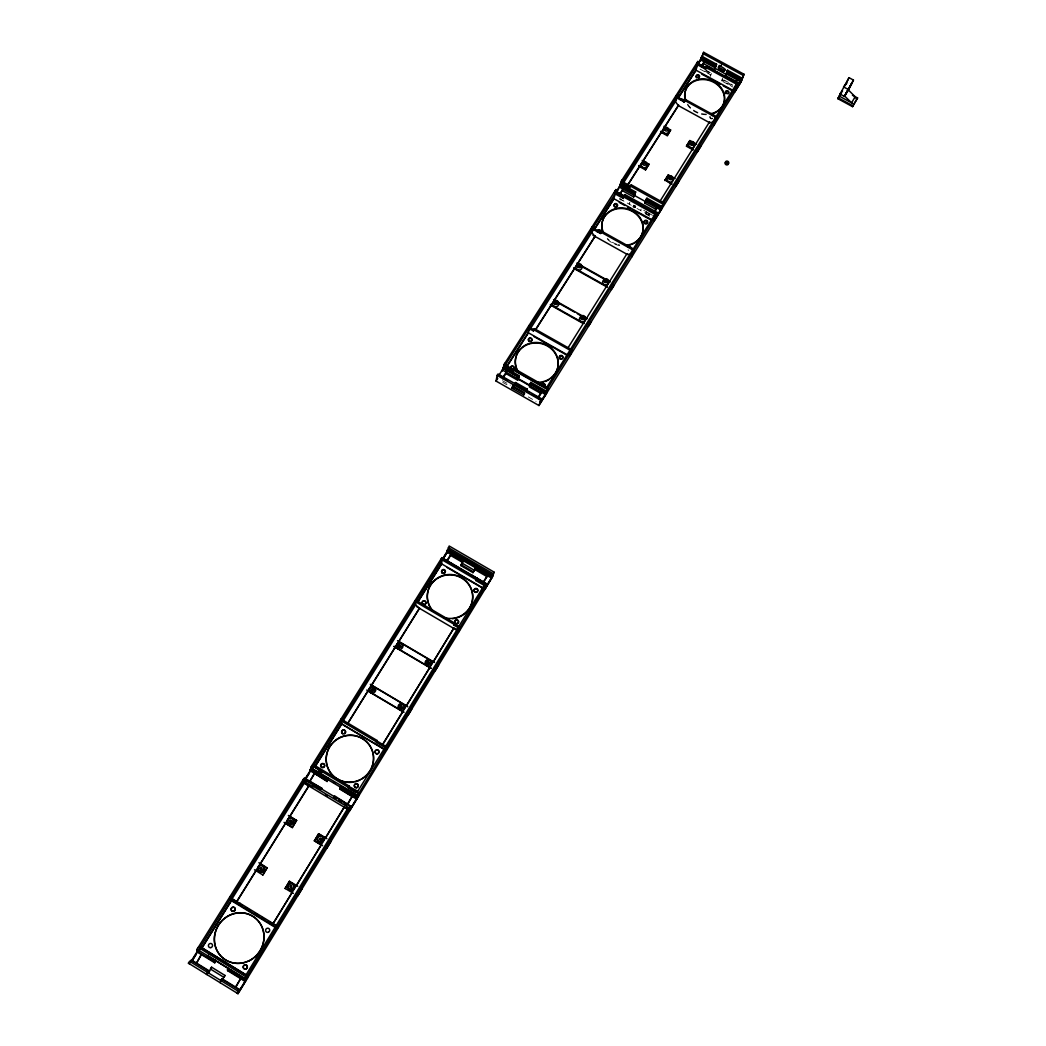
<?xml version="1.0" encoding="UTF-8"?>
<svg xmlns="http://www.w3.org/2000/svg" width="1046" height="1046" viewBox="0 0 1046 1046"><rect width="100%" height="100%" fill="white"/><g stroke="black" fill="none" stroke-linecap="round" stroke-linejoin="round"><path stroke-width="0.75" stroke-dasharray="5 3.75" d="M629.653 202.466L629.156 204.114L629.98 202.806M710.783 74.462L710.156 76.28L711.555 73.246L710.783 74.462L704.141 70.84M722.564 78.175L722.08 79.535L732.736 85.354M721.871 81.026L722.525 79.221L721.753 80.45L735.077 87.707M709.842 117.047L710.077 116.381M640.427 210.364L641.25 209.056M649.422 214.848L649.828 214.365A2.17 1.046 32.4 0 1 648.638 214.613M706.076 70.252L710.182 72.501M723.897 79.967L732.135 84.465M705.775 70.657L709.763 72.828M699.996 69.101L710.927 75.064M723.244 81.771L732.841 87.001M643.682 210.259L647.788 212.547M648.298 212.979L652.521 215.319M619.611 198.805L631.261 205.278M636.949 208.442L651.37 216.444M645.304 213.789L650.991 216.953M502.511 380.731L510.317 385.19M502.708 382.365L506.97 384.784M528.256 396.918L536.075 401.376M621.141 199.511A2.17 1.033 33 0 1 620.147 198.662M648.049 214.43A2.17 1.046 32.4 0 1 646.31 213.031A2.17 1.046 32.4 0 1 646.402 211.841M649.501 213.162A2.17 1.046 32.4 0 1 649.788 213.619M623.102 199.969A2.079 0.994 33 0 1 622.292 200.505M621.115 200.152A2.079 0.994 33 0 1 619.716 198.962M648.455 213.031A2.079 1.007 32.4 0 1 649.514 214.495A2.079 1.007 32.4 0 1 648.559 215.097M646.899 214.391A2.079 1.007 32.4 0 1 645.853 212.756A2.079 1.007 32.4 0 1 647.33 212.443M619.546 245.562A20.828 18.527 16.6 0 1 606.105 237.756M628.816 250.295A1.739 1.556 17.2 0 1 628.031 249.863M619.729 244.973A20.842 18.527 16.6 0 1 618.304 244.659M616.905 244.267A20.842 18.527 16.6 0 1 607.203 238.227M706.298 114.772A20.149 17.324 18.1 0 1 687.457 104.796M712.705 118.564A1.687 1.451 18.6 0 1 709.986 116.694M712.614 118.133A1.687 1.451 18.6 0 1 710.299 117.518M706.534 114.106A20.162 17.337 18.1 0 1 687.68 104.129"/><path stroke-width="1.5" d="M387.138 749.433L387.334 746.569L385.647 745.563L384.836 747.445L376.403 742.425L377.201 740.542L341.022 719.007M376.403 742.425L377.201 740.542M373.121 689.889L372.337 689.066L371.683 689.85M384.836 747.445L385.647 745.563M384.863 746.831L385.137 749.694L341.689 723.819L315.277 766.13M343.284 720.629L415.563 604.876L415.877 601.947L342.277 719.753M415.563 604.876L419.511 608.354L398.944 641.381M408.202 714.941L411.732 709.175M441.504 560.264L441.896 557.623L487.135 584.099L486.233 586.035M441.543 560.002L442.38 558.054L441.66 559.218M446.603 553.099L446.773 552.04L462.947 561.454L462.75 562.5L450.643 555.452L450.813 554.393L446.472 561.349M447.178 550.588L447.936 549.163L464.163 558.59L463.391 560.015L447.178 550.588L447.819 549.961L464.006 559.375L463.391 560.015M447.57 551.569L449.165 545.986L493.96 572.031L492.875 576.254L238.004 993.7L188.411 963.157L189.574 961.3L238.396 991.347L239.259 989.947L221.687 979.148L220.118 982.691M435.136 670.826L438.588 665.178M460.841 565.585L464.202 558.355L476.388 565.441L475.838 568.004L472.975 572.646L460.841 565.585L461.979 563.088L474.126 570.162L473.93 571.103M701.474 65.911L704.089 61.806L703.474 63.636L714.392 69.585L715.033 67.768L700.441 59.818L699.839 61.662L703.67 52.3L744.02 74.253L741.196 81.732L538.965 405.534L496.039 381.071L497.098 375.409L498.014 373.984L541.279 398.618L539.984 403.599L545.79 394.303M461.796 564.042L461.979 563.088M497.046 379.136L497.308 377.763M502.028 371.33L502.302 369.957L517.888 378.822L517.6 380.195L505.924 373.54L506.199 372.167L502.93 377.292M517.6 380.195L518.79 377.41L502.865 367.865L503.544 366.793L519.169 375.684L518.424 377.096L519.169 375.684M503.061 370.075L504.172 364.348L505.741 365.237L505.27 366.819L513.089 371.265L514.253 368.623L548.026 387.831L546.548 393.388M504.303 366.152L504.852 363.276L506.421 364.165L505.27 366.819M484.599 584.622L458.096 627.587L453.977 625.181L454.879 623.168L416.609 600.757L442.144 559.898L441.504 564.225L417.864 602.078M386.066 745.811L458.684 627.012L458.109 629.797L453.872 628.097L433.436 661.687M453.977 625.181L454.879 623.168M458.096 627.587L458.998 625.573M513.089 371.265L514.253 368.623M513.573 369.696L513.325 370.912L505.506 366.466M470.831 574.62L487.07 584.361M459.116 631.549L459.913 627.744L458.266 626.776M511.991 388.21L512.435 386.118L524.216 392.825L523.732 394.904L511.991 388.21L513.834 385.242L513.534 386.589M472.975 572.646L474.126 570.162M512.632 388.014L512.919 386.667M513.063 385.987L513.285 384.967M476.061 566.971L474.884 569.56L487.031 576.621L483.461 582.452M475.564 567.089L476.335 565.664L492.614 575.13L491.829 576.555L475.564 567.089L476.165 566.448M515.338 383.751L515.613 382.509L527.328 389.177L527.04 390.406M528.308 328.562L528.962 325.568L530.518 326.444L529.564 328.771L533.447 330.967L534.401 328.653L571.796 349.795L570.148 355.601M529.564 328.771L529.459 327.28L528.152 333.256L506.617 366.989M475.812 580.504L476.976 578.046L475.812 580.504L483.971 585.263L485.148 582.805L483.971 585.263M533.447 330.967L534.401 328.653M555.034 303.811L556.341 303.798M530.178 385.425L530.505 384.065L529.289 386.85L540.991 393.505L538.585 397.375M530.152 383.777L530.91 382.365L546.587 391.296L545.829 392.695L530.152 383.777L546.143 392.969L540.324 402.279M530.662 383.385L530.91 382.365M487.031 576.621L487.279 575.601L482.99 582.609M484.821 589.46L485.828 585.329L484.193 584.374M485.527 588.297L486.547 584.152L484.913 583.197L484.69 584.086L476.531 579.327L476.728 578.438L441.647 558.015M485.762 587.904L486.782 583.76L357.601 795.235L357.667 797.483L350.855 808.65M486.808 585.969L487.057 584.976L476.767 578.948M321.057 839.48L320.338 837.951L319.605 839.35M491.084 578.974L491.332 577.967L475.106 568.514M493.96 572.031L492.025 577.431L485.854 587.525M540.991 393.505L541.344 392.172L538.115 397.323M538.965 405.534L541.279 398.618M540.507 401.625L541.436 399.546L532.27 394.329M540.887 402.174L541.227 400.84M544.901 395.741L545.254 394.394L529.603 385.49M545.659 394.813L547.123 389.269L657.529 212.639L624.985 194.582L623.102 198.322L615.558 194.138L618.774 188.568M545.881 394.447L547.346 388.903L506.186 365.394M591.212 229.741L591.918 227.1L593.435 227.95L592.075 232.761M591.775 232.552L593.056 227.74L530.126 326.234L529.171 330.588L591.775 232.552L595.069 236.448L577.732 263.657M623.521 196.87L654.953 214.312L633.34 248.856L601.685 231.192L600.666 233.598L593.056 229.362L593.697 226.747L615.976 192.686M601.685 231.192L601.293 232.604L593.697 228.368M614.316 193.602L615.087 190.869L616.591 191.706L616.186 193.157L623.73 197.341L624.148 195.89M615.048 192.673L615.924 189.561L617.428 190.398L615.558 194.138M615.597 192.477L613.662 199.289L594.533 229.27M619.873 184.998L620.618 183.612L635.641 191.954L635.262 193.196L619.873 184.998L635.262 193.196M619.546 187.365L621.337 181.089L697.839 61.439L699.303 62.237L697.983 65.074L705.318 69.062L706.089 67.846L698.767 63.845M620.186 186.698L621.769 181.18M661.373 209.54L663.674 202.806L631.209 184.802L629.94 187.574L622.422 183.403L623.664 180.631L622.161 179.794M622.422 183.403L623.664 180.631M620.226 194.229L622.932 189.078L619.964 193.745M624.985 194.582L623.102 198.322M588.362 326.43L591.382 321.606M630.764 186.266L631.209 184.802M622.462 190.738L633.693 196.962L635.014 194.02L620.017 185.704L616.957 190.503M634.896 193.34L635.641 191.954M635.014 194.02L633.693 196.962M638.779 166.157L645.526 169.883L648.965 164.144L642.218 160.417M398.931 645.892L400.357 645.931M645.526 169.883L648.965 164.144M611.413 289.52L614.381 284.787M626.842 254.191L631.196 254.557M623.599 182.697L675.376 101.619L677.089 96.232L623.298 180.422M675.964 100.678L677.677 95.304L701.212 58.602L715.791 66.552L714.392 69.585M677.547 97.082L684.934 101.122L684.332 102.05L676.945 98.01L677.677 95.304M654.731 211.802L656.195 209.448L644.937 203.199L646.284 200.27L661.32 208.612L656.012 217.11M646.193 199.603L646.938 198.204L662.026 206.572L661.268 207.958L646.193 199.603L646.938 198.204M646.284 200.27L644.937 203.199M660.549 131.979L667.243 135.666L670.643 129.992L663.949 126.318M670.643 129.992L667.243 135.666M675.376 101.619L678.409 105.633L664.406 127.599M631.771 256.95L633.863 250.504L601.058 232.199M684.332 102.05L685.444 99.553L716.196 116.394L736.397 84.098L735.377 86.805M696.649 64.774L697.839 61.439M698.153 63.257L695.668 70.827L678.71 97.383M697.983 65.074L699.303 62.237M701.238 57.674L701.984 56.301L716.588 64.251L716.118 65.637L701.238 57.674L716.118 65.637M701.657 58.406L703.67 52.3M671.663 184.331L665.099 179.964L668.329 174.839L675.088 178.578M656.195 209.448L656.744 207.827L654.535 211.357M653.933 217.346L654.953 214.312M668.329 174.839L664.89 180.592M654.443 220.628L656.705 213.959L617.022 191.849M705.318 69.062L706.638 66.238L738.267 83.471L735.482 90.897M655.267 219.32L657.529 212.639M656.287 217.411L656.836 215.803M659.961 211.54L660.51 209.919L619.193 186.999M738.267 83.471L662.863 204.114L660.771 210.233L655.476 218.719M693.184 149.944L686.477 146.244L686.699 145.603L689.863 140.556L696.571 144.256M689.863 140.556L686.477 146.244M715.856 65.623L716.588 64.251M675.716 186.58L679.142 180.814L678.932 181.442M697.211 152.154L700.598 146.466L700.375 147.107M726.748 72.514L725.976 73.73L740.607 81.693L739.927 83.497L725.323 75.547L726.748 72.514L741.379 80.477L736.397 88.426M726.826 71.599L741.719 79.574L726.826 71.599L727.571 70.239L742.229 78.215L741.653 79.13L726.996 71.154L727.571 70.239M709.28 122.552L712.3 122.369M714.17 121.284L715.608 117.322L662.549 202.166M714.065 125.167L716.719 117.937L684.842 100.481L685.444 99.553M736.279 81.51L736.946 79.705L735.233 82.451M744.02 74.253L740.699 82.281L735.73 90.231M727.506 163.804L726.473 162.692L726.395 164.065M843.677 87.393L844.606 85.615M191.13 960.359L190.163 961.679L191.026 960.293L208.625 971.106L207.932 972.623M238.606 991.49L239.325 989.987M852.425 95.278L857.589 97.932L852.516 106.653L837.872 98.703L840.971 92.519L840.043 94.075L844.462 96.467L849.914 87.302L853.458 80.084L849.012 77.679L840.043 94.075M845.508 84.909L849.012 77.679M350.802 807.787L351.574 806.061L350.776 807.355M844.462 96.467L853.458 80.084M656.287 216.3L657.319 214.103L656.705 215.084M736.737 87.537L737.652 85.707M852.516 106.653L857.589 97.932M844.867 85.406L845.364 84.412L844.815 85.236M844.658 85.798L843.743 87.341M846.214 84.203L846.763 83.262M837.872 98.703L842.566 90.858M848.424 90.008L855.17 96.768L851.588 102.809L844.462 95.866L847.338 91.028M276.275 925.422L348.383 807.447L348.501 809.173L344.291 807.067L272.771 924.141L292.357 892.146M382.561 744.556L453.872 628.097M296.619 885.191L321.318 844.841M325.568 837.885L344.291 807.067M382.548 744.817L402.906 711.568M406.306 706.024L430.05 667.23M235.507 987.019L240.632 978.651L235.808 987.215M347.625 803.799L352.358 796.071L347.664 804.387M356.948 792.489L385.294 747.079M276.183 928.011L231.31 900.645L201.826 947.872L247.078 975.643L246.085 974.807L275.438 926.795L230.185 899.194L200.453 946.8L201.97 947.977L231.414 900.789L230.185 899.194M394.42 734.017L396.97 729.847M403.769 718.733L405.469 715.948M408.005 711.777L409.705 709.005M448.76 645.081L451.31 640.91M453.01 638.138L454.709 635.353M246.516 979.775L245.405 978.886L350.724 806.479L314.101 784.5L313.12 786.775L304.634 781.676L305.602 779.401L303.902 778.381L197.106 949.232L198.518 950.278L191.876 960.921M246.006 979.37L245.026 980.664L245.81 979.213L197.681 949.65L196.818 951.036L197.956 949.86M356.843 797.575L357.627 796.137L340.656 785.977L339.858 787.259L356.843 797.575L357.64 796.594L340.656 785.977M486.416 585.276L487.135 584.099M238.75 991.582L246.15 979.474M350.815 808.074L357.64 796.882L340.721 786.749L339.728 789.076L352.397 796.66M486.102 586.531L492.287 576.411L447.217 550.314M246.411 979.684L239.037 991.765L237.965 991.059L236.814 992.942L238.004 993.7M289.454 881.242L285.153 888.525L289.454 881.242L297.757 886.276M321.266 845.024L314.415 840.892L318.651 833.714L326.888 838.683M314.415 840.892L318.651 833.714M376.429 741.81L341.493 721.008L314.009 765.005L349.233 786.095L348.475 787.939L355.758 792.293M348.475 787.939L349.233 786.095M227.413 969.838L228.276 968.439L227.492 969.89L245.026 980.664M351.901 806.924L334.563 795.862L333.779 797.157L336.394 798.726M221.229 980.808L222.38 978.938L240.175 989.908M227.832 970.819L228.656 968.74M221.556 981.017L224.982 975.447L223.844 977.304L210.442 969.054L211.593 967.197L224.982 975.447M208.115 972.741L209.605 971.119L192.189 960.411M314.454 773.922L309.681 781.597L314.349 773.282L327.084 781.493L328.052 779.152L311.198 769.058L305.34 778.433M462.947 561.454L464.842 558.446L476.989 565.52M214.757 962.804L215.568 960.699L214.757 962.804L197.367 952.122M327.084 781.493L328.052 779.152M198.269 947.375L209.082 954.07L209.945 952.684L207.932 955.926M240.149 903.391L239.547 905.091L240.149 903.391L277.582 926.22L278.38 927.567M296.567 820.404L292.305 827.556L296.567 820.404L288.369 815.462M262.86 874.992L267.175 867.735L262.86 874.992L254.492 869.801M207.67 972.453L208.625 971.106M327.176 779.806L327.96 778.368L311.041 768.235L310.244 769.516L327.176 779.806L327.96 778.368M417.916 601.712L441.556 563.833L483.683 588.375M315.317 766.378L341.702 724.093L341.493 721.008M447.034 561.231L450.643 555.452M235.219 902.45L236.056 901.09M308.805 785.768L236.448 901.927L231.924 899.011L231.035 897.834L304.098 780.865L304.504 782.774L308.858 786.004L288.199 819.162M347.494 723.675L419.564 607.988M256.348 870.285L236.553 902.07L242.123 905.457M258.937 866.14L285.623 823.307M347.507 723.95L368.074 690.922M371.513 685.418L395.519 646.886M321.044 773.334L322.103 771.621L313.63 766.548L312.662 768.836L357.601 795.235M567.834 348.122L627.025 253.616M659.961 201.303L709.515 121.898M546.849 387.151L569.965 350.188L530.244 327.725M570.619 349.142L632.712 249.863M305.262 779.388L311.316 769.712L310.871 767.241L441.896 557.623M304.909 778.054L304.098 779.348L321.044 789.508L321.867 788.383L304.935 778.224M540.756 400.618L541.436 399.546M737.247 86.177L737.822 85.262M190.647 961.993L198.152 950.003M442.432 558.982L447.727 550.497M442.876 559.074L446.786 552.824M191.758 961.431L196.073 954.527M246.085 974.807L201.211 947.323L199.185 950.553L200.453 946.8M230.617 899.455L231.467 898.109L229.728 897.05M306.844 777.178L309.224 773.36M442.85 559.414L448.459 550.431M230.878 899.795L231.467 898.109M304.634 781.676L305.602 779.401M312.662 768.836L313.735 767.123M231.924 899.011L304.504 782.774M721.387 65.061L720.616 66.277A3.622 2.053 33 0 0 718.576 68.657L723.414 71.442L724.381 70.187A3.622 2.053 33 0 0 725.453 69.324M523.732 394.904L524.634 393.466L512.893 386.785M527.328 389.177L526.439 390.616L514.71 383.934L515.613 382.509M725.323 75.547L726.094 74.331M718.694 68.866L719.347 67.441A3.622 2.053 33 0 1 719.439 65.427M517.888 378.822L518.79 377.41M715.033 67.768L715.791 66.552M502.655 378.652L505.924 373.54M701.735 66.369L703.474 63.636M701.657 67.075L702.232 66.146M535.395 329.778L595.226 235.86M626.972 186.018L678.619 104.966M535.277 330.314L551.739 304.464M554.341 300.385L575.13 267.737M627.665 185.273L639.917 166.039M642.545 161.921L661.778 131.718M706.638 66.238L705.867 67.454L737.495 84.7M615.924 189.561L503.95 364.701L505.519 365.59L506.421 364.165M615.218 192.059L615.846 191.078M499.034 375.069L503.204 368.532M506.029 363.943L529.459 327.28M529.851 327.503L530.518 326.444M593.435 227.95L594.076 226.956M678.043 95.5L677.455 96.441L675.978 95.631M496.039 381.071L497.739 378.404M506.722 366.466L528.269 332.72L568.475 355.47M593.827 230.028L613.832 198.675L651.514 219.608M678.083 98.036L695.891 70.134L733.861 90.858M691.04 144.884L692.112 144.819M214.378 961.836L215.149 960.385L214.378 961.836L196.818 951.036M339.885 787.416L340.695 786.435M491.829 576.555L492.418 575.901L477.525 567.233M310.283 769.673L311.133 768.732L328.013 778.839M605.137 281.819L606.183 281.871M726.617 161.921C725.362 164.667 729.938 162.025 726.617 161.921A1.7 1.477 19.9 0 0 725.205 163.869A1.7 1.477 19.9 0 0 727.885 164.627A1.7 1.477 19.9 0 0 727.532 162.156M502.786 368.205L518.947 376.717M291.442 887.557L291.246 886.08L290.683 887.479M401.742 707.632L401.324 706.259L401.18 707.645M661.268 207.958L646.546 199.446M582.164 318.533L582.818 318.481M635.471 206.402L634.033 205.578M606.026 280.093C604.065 281.583 608.393 281.191 606.026 280.093L582.282 266.808M723.414 71.442L723.61 71.403A3.622 2.053 33 0 0 723.95 68.265L720.616 66.277M635.353 206.755L634.491 206.441M634.464 206.324C630.398 206.062 638.335 209.344 633.68 205.565M843.521 86.896L847.966 89.302M854.517 97.33L857.171 98.769M839.232 96.114L853.902 104.064M838.277 97.866L852.935 105.816M702.899 53.516L743.261 75.482M701.395 57.216L716.013 65.166M719.465 67.65L724.172 70.226M714.928 68.238L726.382 74.488M697.643 61.74L699.107 62.538L698.571 64.159L705.906 68.147M706.442 66.539L738.071 83.772L734.71 92.126L723.244 85.864M697.054 62.655L698.519 63.453M698.846 64.015L706.821 68.369M698.689 64.473L706.665 68.827M701.748 74.135L708.913 78.045M709.724 78.489L720.38 84.308M677.821 105.306L709.881 122.879M660.758 131.338L667.453 135.012M686.699 145.603L693.42 149.303M646.075 163.281L648.768 164.771M638.975 165.516L645.709 169.256M665.099 179.964L671.872 183.704M621.337 181.089L622.841 181.926M623.246 182.096L662.863 204.114M619.99 184.58L635.027 192.922M646.323 199.185L661.412 207.553M617.088 192.255L623.926 196.06M619.245 202.388L624.815 205.487M627.613 207.043L630.398 208.585M633.183 210.141L651.318 220.209M592.925 235.258L627.6 254.623M576.856 263.095L610.367 281.871M573.862 267.802L607.399 286.617M573.705 268.377L607.229 287.179M553.543 299.666L587.316 318.69M559.035 303.392L574.502 312.1M577.314 313.682L581.537 316.062M550.497 304.451L584.309 323.502M550.366 305.001L582.74 323.253M533.695 336.394L566.945 355.209M513.351 370.049L547.123 389.269M502.865 367.865L518.489 376.756M530.23 383.437L545.92 392.368M516.763 377.789L530.584 385.647M518.032 379.083L529.08 385.373M500.916 376.468L507.441 380.182M527.04 391.348L529.655 392.838M538.729 398.382L541.344 399.873M497.098 375.409L540.377 400.056M448.198 547.542L493.006 573.587M463.705 560.957L475.838 568.004M461.011 564.631L473.171 571.717M442.34 558.316L458.579 567.769M478.257 580.53L480.977 582.112M440.915 559.179L476.008 579.615M447.113 567.494L483.592 588.754M454.709 623.978L458.828 626.397M414.634 601.228L454.147 624.357M416.87 606.798L456.461 629.993M397.532 640.662L434.535 662.432M398.879 641.799L433.109 661.948M394.041 646.271L431.083 668.093M394.015 646.611L431.03 668.407M370.31 684.332L407.613 706.429M371.696 685.457L407.587 706.717M366.741 690.059L404.096 712.195M368.127 691.184L402.684 711.659M377.188 741.169L385.608 746.177M343.101 724.93L383.712 749.119M349.259 786.644L357.745 791.194M311.943 765.528L358.647 793.509L358.713 795.993M310.871 767.241L312.558 768.248M327.673 779.505L342.67 788.501M310.244 769.516L327.163 779.649M339.858 787.259L356.843 797.431M326.993 780.865L310.126 770.758L310.244 771.412M339.675 788.462L356.621 799.196M310.937 782.356L322.22 788.566M338.786 799.066L346.396 803.629M305.707 779.963L314.101 784.5M339.009 800.295L341.624 801.864M344.239 803.433L346.854 805.002M302.83 780.107L304.53 781.127M313.029 786.226L349.665 808.218L349.809 810.585L303.379 782.709M289.794 816.495L296.619 820.613M318.69 833.91L325.541 838.042M284.041 822.404L292.252 827.36M314.362 840.696L322.613 845.665M285.48 823.437L292.305 827.556M258.911 862.715L267.266 867.905M285.087 888.368L293.39 893.415M231.728 898.449L240.397 903.731M246.307 908.006L250.491 910.569M254.675 913.119L258.859 915.668M261.644 917.368L264.442 919.068M268.626 921.618L272.81 924.167M197.106 949.232L198.858 950.304M207.631 955.691L245.405 978.886M227.518 970.596L245.287 981.54M320.664 771.647L321.893 772.471M320.756 771.7L321.959 772.523M206.99 974.611L206.441 974.257L207.592 972.401L208.468 972.963L211.593 967.197M188.411 963.157L190.032 964.19M220.824 980.547L221.687 979.148M209.082 954.07L247.641 977.918M319.043 771.281L318.507 770.693L319.278 771.464M291.311 821.005L290.343 820.574L289.886 821.555M297.6 896.082L301.967 888.956M326.757 848.345L331.033 841.35M350.724 806.479L350.855 808.859M333.726 776.433A23.849 23.352 -35.8 0 1 330.941 745.17A23.849 23.352 -35.8 0 1 361.994 738.476A23.849 23.352 -35.8 0 1 371.408 768.3M370.676 769.791A23.849 23.352 -35.8 0 1 361.471 779.205M359.994 779.989A23.849 23.352 -35.8 0 1 355.313 781.715M353.679 782.055A23.849 23.352 -35.8 0 1 334.982 777.492M358.229 786.226A2 1.961 -43.5 0 1 355.078 787.377A2 1.961 -43.5 0 1 355.418 784.055A2 1.961 -43.5 0 1 358.281 785.716M342.578 733.756A1.974 1.935 -29.1 0 1 342.107 730.827A1.974 1.935 -29.1 0 1 345.128 730.827A1.974 1.935 -29.1 0 1 344.539 733.756M321.397 767.215A2 1.948 -37.4 0 1 321.828 763.907A2 1.948 -37.4 0 1 324.652 765.62A2 1.948 -37.4 0 1 321.828 767.476M432.599 610.838A22.711 21.966 7.3 0 1 439.045 577.484A22.711 21.966 7.3 0 1 471.628 590.389A22.711 21.966 7.3 0 1 452.46 618.709M447.701 618.683A22.711 21.966 7.3 0 1 444.563 618.134M425.134 604.418A1.896 1.844 2.7 0 1 422.139 603.267A1.896 1.844 2.7 0 1 424.467 601.136A1.896 1.844 2.7 0 1 425.487 604.078M433.711 611.635A22.724 21.979 7.3 0 1 441.007 576.215A22.724 21.979 7.3 0 1 472.727 595.579A22.724 21.979 7.3 0 1 443.086 617.349M247.418 966.962A2.157 2.04 -58.8 0 1 244.398 968.923A2.157 2.04 -58.8 0 1 244.071 965.366A2.157 2.04 -58.8 0 1 247.366 966.412M558.041 302.163A3.099 2.811 14.2 0 1 557.243 306.4A3.099 2.811 14.2 0 1 552.785 304.739A3.099 2.811 14.2 0 1 555.138 301.078M556.734 301.274A3.099 2.811 14.2 0 1 557.453 301.64M584.073 316.624A3.112 2.824 16 0 1 584.361 321.423A3.112 2.824 16 0 1 579.536 319.422A3.112 2.824 16 0 1 583.328 316.31M581.315 265.566A3.073 2.759 15 0 1 580.308 269.829A3.073 2.759 15 0 1 575.98 267.619A3.073 2.759 15 0 1 579.236 264.494M580.007 264.69A3.073 2.759 15 0 1 580.726 265.043M601.842 227.936A20.828 18.527 16.6 0 1 630.777 210.638A20.828 18.527 16.6 0 1 634.608 242.999M633.405 243.666A20.828 18.527 16.6 0 1 632.163 244.254M630.869 244.751A20.828 18.527 16.6 0 1 629.522 245.169M602.731 231.807A20.828 18.527 16.6 0 1 602.038 229.231M616.643 207.03A1.726 1.53 16 0 1 614.551 206.807M614.264 206.48A1.726 1.53 16 0 1 615.545 204.153A1.726 1.53 16 0 1 617.218 206.454M597.253 231.859A1.739 1.556 15.6 0 1 599.397 230.421A1.739 1.556 15.6 0 1 600.482 232.761M644.388 223.282A1.726 1.53 17.6 0 1 644.545 221.203A1.726 1.53 17.6 0 1 646.873 221.307A1.726 1.53 17.6 0 1 647.108 223.413M646.807 223.687A1.726 1.53 17.6 0 1 644.715 223.583M597.475 231.663A1.739 1.556 15.6 0 1 598.521 229.832A1.739 1.556 15.6 0 1 600.692 230.721A1.739 1.556 15.6 0 1 600.025 232.709M628.123 247.052A1.739 1.556 17.2 0 1 631.117 248.242M603.398 232.474A20.842 18.527 16.6 0 1 616.421 208.416A20.842 18.527 16.6 0 1 642.728 223.674A20.842 18.527 16.6 0 1 625.508 245.3M517.927 371.853A21.548 19.809 13.8 0 1 524.778 345.925A21.548 19.809 13.8 0 1 553.478 351.103A21.548 19.809 13.8 0 1 551.412 377.907M549.098 379.58A21.548 19.809 13.8 0 1 545.175 381.489M543.776 381.934A21.548 19.809 13.8 0 1 542.338 382.3M528.426 340.499A1.791 1.634 13.1 0 1 529.42 338.512A1.791 1.634 13.1 0 1 531.682 339.322A1.791 1.634 13.1 0 1 531.106 341.454M529.328 341.493A1.791 1.634 13.1 0 1 528.635 340.904M510.71 368.885A1.804 1.661 12.3 0 1 511.795 366.466A1.804 1.661 12.3 0 1 514.057 368.153A1.804 1.661 12.3 0 1 511.795 369.683M541.632 385.32A1.804 1.661 14.6 0 1 544.025 384.248A1.804 1.661 14.6 0 1 544.94 386.654M511.102 368.715A1.804 1.661 12.3 0 1 511.612 366.048A1.804 1.661 12.3 0 1 514.161 367.486A1.804 1.661 12.3 0 1 511.912 369.173M541.71 385.242A1.804 1.661 14.6 0 1 544.155 383.751A1.804 1.661 14.6 0 1 544.796 386.484M518.032 371.33A21.561 19.822 13.8 0 1 529.812 343.297A21.561 19.822 13.8 0 1 558.015 359.994A21.561 19.822 13.8 0 1 536.52 382.274M645.644 162.967A2.994 2.628 16.7 0 1 645.748 167.321A2.994 2.628 16.7 0 1 641.146 165.621A2.994 2.628 16.7 0 1 644.192 162.431M672.12 177.689A3.007 2.628 17.9 0 1 671.65 181.847A3.007 2.628 17.9 0 1 667.243 180.043A3.007 2.628 17.9 0 1 670.002 176.813M670.774 176.931A3.007 2.628 17.9 0 1 671.493 177.232M667.936 129.325A2.968 2.576 17.1 0 1 667.479 133.117A2.968 2.576 17.1 0 1 663.229 132.084A2.968 2.576 17.1 0 1 664.432 128.462M694.126 143.93A2.981 2.589 18.3 0 1 692.23 147.734A2.981 2.589 18.3 0 1 688.713 144.544A2.981 2.589 18.3 0 1 693.014 142.923M685.3 100.115A20.149 17.324 18.1 0 1 696.584 80.45A20.149 17.324 18.1 0 1 721.348 89.08A20.149 17.324 18.1 0 1 717.648 111.399M716.562 112.092A20.149 17.324 18.1 0 1 712.993 113.713M696.087 76.489A1.674 1.438 17.6 0 1 698.401 75.6A1.674 1.438 17.6 0 1 698.976 77.888M696.649 77.888A1.674 1.438 17.6 0 1 696.061 76.868M682.463 99.998A1.687 1.451 17.3 0 1 683.679 101.083M725.375 92.166A1.674 1.438 18.8 0 1 727.702 91.577A1.674 1.438 18.8 0 1 728.278 93.761M725.649 93.63A1.674 1.438 18.8 0 1 725.427 93.277M680.841 99.932A1.687 1.451 17.3 0 1 683.273 99.605A1.687 1.451 17.3 0 1 683.522 101.815M685.928 100.651A20.162 17.337 18.1 0 1 698.545 79.326A20.162 17.337 18.1 0 1 723.74 92.663A20.162 17.337 18.1 0 1 710.626 113.726M711.62 115.348A1.687 1.451 18.6 0 1 712.457 115.57M846.358 92.872L851.549 83.654L846.358 92.872M398.997 645.003C400.147 647.592 400.932 642.885 398.997 645.003M373.147 688.896C371.801 691.458 371.343 686.647 373.147 688.896M289.69 820.613C290.853 823.385 291.756 818.338 289.69 820.613M260.153 868.075C261.317 870.887 262.245 865.748 260.153 868.075M260.389 868.52C261.552 871.331 262.481 866.206 260.389 868.52M665.687 128.933L666.89 129.364L665.687 128.933M643.918 163.15L645.12 163.594L643.918 163.15M578.778 265.488L580.02 265.932L578.778 265.488M555.426 302.176L556.681 302.621L555.426 302.176M427.749 662.706C428.363 665.478 430.076 661.02 427.749 662.706M427.879 661.843C428.494 664.628 430.207 660.157 427.879 661.843M400.827 705.945C401.442 708.77 403.194 704.206 400.827 705.945M319.645 838.957L320.939 838.735L319.645 838.957M290.278 886.171C290.853 889.205 292.775 884.288 290.278 886.171M692.857 143.524L691.602 143.302L692.857 143.524M670.055 177.559L671.244 178.055L670.146 177.428M582.374 317.304L583.59 317.84L582.374 317.304M201.355 954.514L196.543 963.078L201.355 954.514M318.546 770.667L320.324 771.451L318.559 770.667M325.581 794.895L327.241 795.941L325.581 794.895M333.556 782.029L335.191 783.088L333.556 782.029M426.441 665.622A3.36 3.295 0.7 0 0 431.776 663.308A3.36 3.295 0.7 0 0 427.069 659.948A3.36 3.295 0.7 0 0 426.441 665.622M397.885 648.821A3.36 3.282 -4.5 0 0 402.998 646.062A3.36 3.282 -4.5 0 0 398.016 643.133A3.36 3.282 -4.5 0 0 397.885 648.821M427.134 664.001A2.406 2.354 0.8 0 0 430.952 662.353A2.406 2.354 0.8 0 0 427.592 659.934A2.406 2.354 0.8 0 0 427.134 664.001M398.461 647.121A2.406 2.34 -4.4 0 0 402.122 645.16A2.406 2.34 -4.4 0 0 398.552 643.055A2.406 2.34 -4.4 0 0 398.461 647.121M400.2 710.103A3.4 3.36 -13.8 0 0 404.802 706.455A3.4 3.36 -13.8 0 0 399.324 704.363A3.4 3.36 -13.8 0 0 400.2 710.103M371.435 692.988A3.413 3.334 -16.1 0 0 375.71 688.961A3.413 3.334 -16.1 0 0 370.062 687.379A3.413 3.334 -16.1 0 0 371.435 692.988M400.631 708.443A2.432 2.406 -13.6 0 0 403.926 705.828A2.432 2.406 -13.6 0 0 400.003 704.324A2.432 2.406 -13.6 0 0 400.631 708.443M371.722 691.262A2.445 2.393 -15.9 0 0 374.795 688.386A2.445 2.393 -15.9 0 0 370.742 687.248A2.445 2.393 -15.9 0 0 371.722 691.262M376.965 753.944A1.974 1.948 -33 0 0 378.744 751.028A1.974 1.948 -33 0 0 375.344 751.002A1.974 1.948 -33 0 0 376.965 753.944M356.346 787.56A2 1.961 -43.4 0 0 357.994 784.5A2 1.961 -43.4 0 0 354.555 784.67A2 1.961 -43.4 0 0 356.346 787.56M376.978 753.682A1.974 1.948 -32.9 0 0 378.757 750.767A1.974 1.948 -32.9 0 0 375.344 750.74A1.974 1.948 -32.9 0 0 376.978 753.682M343.036 733.677A1.974 1.935 -29 0 0 345.481 731.298A1.974 1.935 -29 0 0 342.212 730.422A1.974 1.935 -29 0 0 343.036 733.677M322.809 767.385A2 1.948 -37.3 0 0 324.26 764.26A2 1.948 -37.3 0 0 320.834 764.639A2 1.948 -37.3 0 0 322.809 767.385M350.397 782.186A23.862 23.378 -35.7 0 0 370.127 746.046A23.862 23.378 -35.7 0 0 329.085 747.759A23.862 23.378 -35.7 0 0 350.397 782.186M455.337 623.377A1.896 1.844 8.4 0 0 458.475 622.422A1.896 1.844 8.4 0 0 456.043 620.252A1.896 1.844 8.4 0 0 455.337 623.377M474.531 591.853A1.883 1.817 11.5 0 0 477.682 591.095A1.883 1.817 11.5 0 0 475.394 588.82A1.883 1.817 11.5 0 0 474.531 591.853M442.118 572.973A1.883 1.817 6.4 0 0 445.269 572.188A1.883 1.817 6.4 0 0 442.968 569.939A1.883 1.817 6.4 0 0 442.118 572.973M455.415 623.024A1.896 1.844 8.4 0 0 458.553 622.082A1.896 1.844 8.4 0 0 456.108 619.899A1.896 1.844 8.4 0 0 455.415 623.024M474.609 591.487A1.883 1.817 11.5 0 0 477.774 590.729A1.883 1.817 11.5 0 0 475.472 588.453A1.883 1.817 11.5 0 0 474.609 591.487M442.183 572.58A1.883 1.817 6.4 0 0 445.335 571.796A1.883 1.817 6.4 0 0 443.02 569.547A1.883 1.817 6.4 0 0 442.183 572.58M422.859 603.987A1.896 1.844 2.7 0 0 425.931 602.849A1.896 1.844 2.7 0 0 423.369 600.835A1.896 1.844 2.7 0 0 422.859 603.987M320.821 842.723A3.583 3.478 -51.6 0 0 323.136 836.97A3.583 3.478 -51.6 0 0 317.095 837.977A3.583 3.478 -51.6 0 0 320.821 842.723M320.586 841.219A2.563 2.484 -51.5 0 0 322.246 837.101A2.563 2.484 -51.5 0 0 317.919 837.82A2.563 2.484 -51.5 0 0 320.586 841.219M291.363 824.693A3.583 3.465 -46.5 0 0 293.194 818.809A3.583 3.465 -46.5 0 0 287.245 820.339A3.583 3.465 -46.5 0 0 291.363 824.693M290.984 823.176A2.563 2.484 -46.4 0 0 292.292 818.966A2.563 2.484 -46.4 0 0 288.029 820.051A2.563 2.484 -46.4 0 0 290.984 823.176M292.501 890.146A3.661 3.517 -55.3 0 0 293.325 883.909A3.661 3.517 -55.3 0 0 287.611 886.511A3.661 3.517 -55.3 0 0 292.501 890.146M291.952 888.799A2.615 2.51 -55.3 0 0 292.54 884.328A2.615 2.51 -55.3 0 0 288.448 886.197A2.615 2.51 -55.3 0 0 291.952 888.799M261.892 872.116A3.661 3.504 -51 0 0 263.775 866.114A3.661 3.504 -51 0 0 257.747 867.683A3.661 3.504 -51 0 0 261.892 872.116M261.448 870.677A2.615 2.51 -50.9 0 0 262.794 866.376A2.615 2.51 -50.9 0 0 258.48 867.5A2.615 2.51 -50.9 0 0 261.448 870.677M249.288 960.712A25.705 24.359 -56.2 0 0 253.773 916.963A25.705 24.359 -56.2 0 0 214.561 936.745A25.705 24.359 -56.2 0 0 249.288 960.712A25.732 24.385 -56.2 0 0 253.681 916.832A25.732 24.385 -56.2 0 0 214.43 936.628A25.732 24.385 -56.2 0 0 249.196 960.607M233.755 911.328A2.118 2.014 -53.3 0 0 234.657 907.784A2.118 2.014 -53.3 0 0 231.231 908.909A2.118 2.014 -53.3 0 0 233.755 911.328M210.887 947.611A2.157 2.04 -55 0 0 212.011 944.067A2.157 2.04 -55 0 0 208.494 945.022A2.157 2.04 -55 0 0 210.887 947.611M268.338 932.248A2.131 2.027 -57.6 0 0 268.992 928.639A2.131 2.027 -57.6 0 0 265.632 929.999A2.131 2.027 -57.6 0 0 268.338 932.248M233.65 911.197A2.131 2.014 -53.3 0 0 234.552 907.653A2.131 2.014 -53.3 0 0 231.114 908.778A2.131 2.014 -53.3 0 0 233.65 911.197M245.705 968.949A2.157 2.04 -58.8 0 0 246.764 965.366A2.157 2.04 -58.8 0 0 243.26 966.373A2.157 2.04 -58.8 0 0 245.705 968.949M725.663 163.268A1.7 1.477 19.9 0 0 728.578 163.398A1.7 1.477 19.9 0 0 727.022 161.071A1.7 1.477 19.9 0 0 725.663 163.268M554.367 303.641A2.223 2.014 14.2 0 0 558.133 303.17A2.223 2.014 14.2 0 0 555.661 300.385A2.223 2.014 14.2 0 0 554.367 303.641M581.079 318.52A2.223 2.027 16 0 0 584.91 318.664A2.223 2.027 16 0 0 582.949 315.539A2.223 2.027 16 0 0 581.079 318.52M603.045 283.505A3.086 2.772 16.6 0 0 608.327 283.701A3.086 2.772 16.6 0 0 605.608 279.413A3.086 2.772 16.6 0 0 603.045 283.505M577.732 266.926A2.197 1.974 15 0 0 581.458 266.482A2.197 1.974 15 0 0 579 263.736A2.197 1.974 15 0 0 577.732 266.926M604.248 281.622A2.21 1.987 16.6 0 0 608.027 281.766A2.21 1.987 16.6 0 0 606.079 278.694A2.21 1.987 16.6 0 0 604.248 281.622M614.433 205.879A1.726 1.53 16 0 0 617.402 205.84A1.726 1.53 16 0 0 615.715 203.539A1.726 1.53 16 0 0 614.433 205.879M644.584 222.68A1.739 1.543 17.6 0 0 647.526 222.471A1.739 1.543 17.6 0 0 645.67 220.248A1.739 1.543 17.6 0 0 644.584 222.68M559.636 358.517A1.791 1.647 15.3 0 0 562.696 358.268A1.791 1.647 15.3 0 0 560.813 355.928A1.791 1.647 15.3 0 0 559.636 358.517M528.753 340.368A1.791 1.634 13.1 0 0 531.839 340.303A1.791 1.634 13.1 0 0 530.139 337.871A1.791 1.634 13.1 0 0 528.753 340.368M559.78 357.994A1.791 1.647 15.3 0 0 562.84 357.745A1.791 1.647 15.3 0 0 560.957 355.392A1.791 1.647 15.3 0 0 559.78 357.994M642.924 164.51A2.144 1.883 16.7 0 0 646.533 164.117A2.144 1.883 16.7 0 0 644.101 161.489A2.144 1.883 16.7 0 0 642.924 164.51M668.852 178.683A2.144 1.883 17.9 0 0 672.526 178.84A2.144 1.883 17.9 0 0 670.591 175.898A2.144 1.883 17.9 0 0 668.852 178.683M664.707 130.279A2.131 1.844 17.1 0 0 668.276 129.887A2.131 1.844 17.1 0 0 665.871 127.298A2.131 1.844 17.1 0 0 664.707 130.279M690.438 144.27A2.131 1.857 18.3 0 0 694.086 144.426A2.131 1.857 18.3 0 0 692.151 141.537A2.131 1.857 18.3 0 0 690.438 144.27M696.584 76.907A1.674 1.438 17.6 0 0 699.434 76.907A1.674 1.438 17.6 0 0 697.787 74.724A1.674 1.438 17.6 0 0 696.584 76.907M725.898 92.95A1.674 1.438 18.8 0 0 728.722 92.78A1.674 1.438 18.8 0 0 726.905 90.675A1.674 1.438 18.8 0 0 725.898 92.95"/></g></svg>
